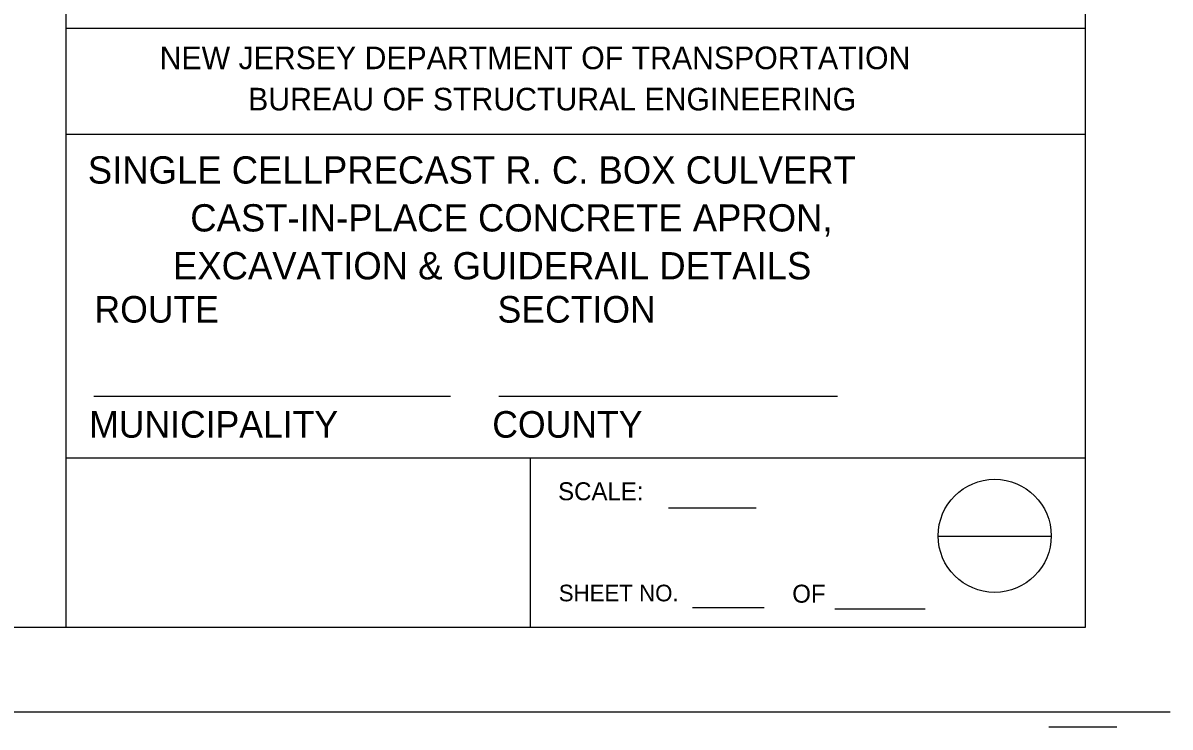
# Model space of a CAD drawing. Extents: x 499999.87 to 500002.82, y 499999.95 to 500001.79.
# Drawn here: x 500002.259 to 500002.825, y 499999.951 to 500000.298 of the extents above; entities that cross this region are included whole.
import ezdxf

# ---------------------------------------------------------------- set-up
doc = ezdxf.new("R2010")
doc.units = 0
doc.layers.add('1', color=7, linetype='Continuous')
doc.layers.add('2', color=7, linetype='Continuous')

msp = doc.modelspace()

# ---------------------------------------------------------------- linework, layer by layer
at = {"layer": '1'}
for p, q in [((500002.78314, 500000), (500002.78314, 500001.75)), ((500002.78314, 500000), (500002.78314, 500001.75)), ((500002.28018, 500000.35236), (500002.28018, 500000)), ((500002.78314, 500000.29528), (500002.28018, 500000.29528)), ((500002.78314, 500000.24311), (500002.28018, 500000.24311)), ((500002.46982, 500000.11385), (500002.29396, 500000.11385)), ((500002.66076, 500000.11385), (500002.49377, 500000.11385)), ((500002.78314, 500000.08333), (500002.28018, 500000.08333)), ((500002.50919, 500000.08333), (500002.50919, 500000)), ((500002.62073, 500000.05873), (500002.57743, 500000.05873)), ((500002.7103, 500000.04495), (500002.76608, 500000.04495)), ((500002.62467, 500000.00951), (500002.58924, 500000.00951)), ((500002.70407, 500000.00886), (500002.65945, 500000.00886)), ((500002.70407, 500000.00886), (500002.65945, 500000.00886)), ((500000.03314, 500000), (500002.78314, 500000)), ((499999.86647, 499999.95833), (500002.8248, 499999.95833)), ((500002.79856, 499999.95079), (500002.76509, 499999.95079)), ((500002.79856, 499999.95079), (500002.76509, 499999.95079))]:
    msp.add_line(p, q, dxfattribs=at)
msp.add_circle((500002.73831, 500000.04509), 0.02788, dxfattribs=at)

# ---------------------------------------------------------------- texts
for s, height, p in [('NEW JERSEY DEPARTMENT OF TRANSPORTATION', 0.0111496, (500002.32644, 500000.27526)), ('BUREAU OF STRUCTURAL ENGINEERING', 0.0111496, (500002.37008, 500000.25492)), ('ROUTE', 0.01312, (500002.29429, 500000.15026)), ('SECTION', 0.01312, (500002.49311, 500000.15026)), ('MUNICIPALITY', 0.0131161, (500002.29167, 500000.0935)), ('COUNTY', 0.01312, (500002.49049, 500000.0935)), ('SCALE:', 0.008858, (500002.52297, 500000.06266)), ('SHEET NO.', 0.008203, (500002.52329, 500000.0128)), ('OF', 0.008858, (500002.63845, 500000.01214))]:
    msp.add_text(s, height=height, dxfattribs=at).set_placement(p)
at = {"layer": '2'}
for s, p in [('SINGLE CELLPRECAST R. C. BOX CULVERT', (500002.29101, 500000.21883)), ('CAST-IN-PLACE CONCRETE APRON,', (500002.34154, 500000.19521)), ('EXCAVATION & GUIDERAIL DETAILS', (500002.33301, 500000.17159))]:
    msp.add_text(s, height=0.0134508, dxfattribs=at).set_placement(p)

doc.saveas('drawing.dxf')
